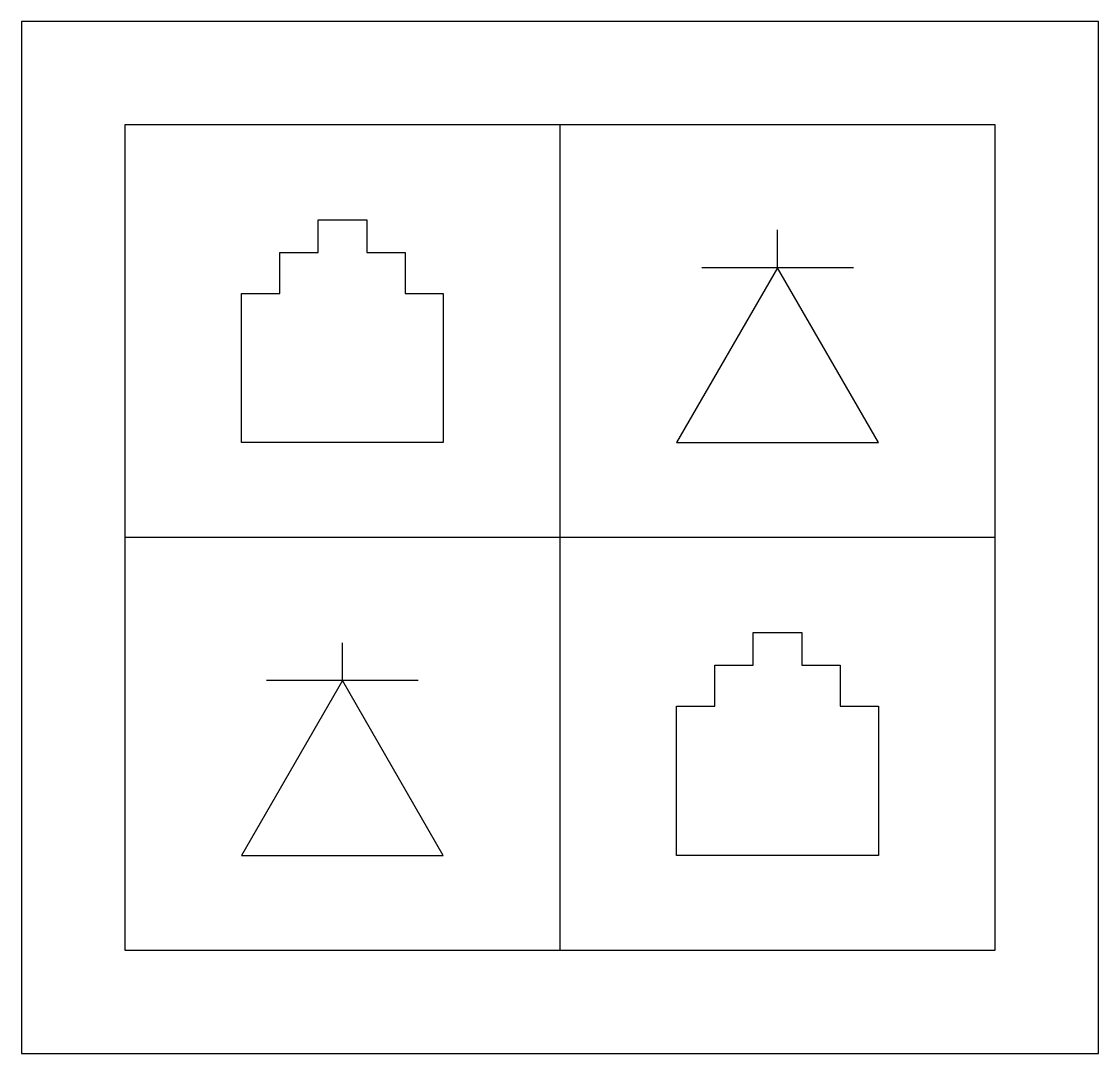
# Model space of a CAD drawing. Header units: millimetres. Extents: x -6081.898 to -6081.498, y -967.666 to -967.282.
import ezdxf

# ---------------------------------------------------------------- set-up
doc = ezdxf.new("R2010")
doc.units = ezdxf.units.MM
doc.layers.add('Tel_Símbolos', color=3, linetype='Continuous')

msp = doc.modelspace()

# ---------------------------------------------------------------- linework, layer by layer
at = {"layer": 'Tel_Símbolos', "color": 1}
for p, q in [((-6081.69808, -967.32054), (-6081.69808, -967.62725)), ((-6081.61725, -967.37367), (-6081.61725, -967.35961)), ((-6081.58912, -967.37367), (-6081.64537, -967.37367)), ((-6081.53642, -967.47389), (-6081.85974, -967.47389)), ((-6081.77891, -967.52703), (-6081.77891, -967.51297)), ((-6081.75078, -967.52703), (-6081.80703, -967.52703))]:
    msp.add_line(p, q, dxfattribs=at)
at = {"layer": 'Tel_Símbolos', "color": 3}
msp.add_lwpolyline([(-6081.89808, -967.66559), (-6081.49808, -967.66559), (-6081.49808, -967.2822), (-6081.89808, -967.2822)], close=True, dxfattribs=at)
at = {"layer": 'Tel_Símbolos', "color": 2}
msp.add_lwpolyline([(-6081.85974, -967.62725), (-6081.53642, -967.62725), (-6081.53642, -967.32054), (-6081.85974, -967.32054)], close=True, dxfattribs=at)
at = {"layer": 'Tel_Símbolos', "color": 1}
for points in [[(-6081.80218, -967.36801), (-6081.78796, -967.36801), (-6081.78796, -967.35581), (-6081.76986, -967.35581), (-6081.76986, -967.36801), (-6081.75563, -967.36801), (-6081.75563, -967.38326), (-6081.74141, -967.38326), (-6081.74141, -967.43862), (-6081.81641, -967.43862), (-6081.81641, -967.38326), (-6081.80218, -967.38326)], [(-6081.57975, -967.43862), (-6081.61725, -967.37367), (-6081.65475, -967.43862)], [(-6081.64052, -967.52137), (-6081.6263, -967.52137), (-6081.6263, -967.50917), (-6081.6082, -967.50917), (-6081.6082, -967.52137), (-6081.59397, -967.52137), (-6081.59397, -967.53661), (-6081.57975, -967.53661), (-6081.57975, -967.59198), (-6081.65475, -967.59198), (-6081.65475, -967.53661), (-6081.64052, -967.53661)], [(-6081.74141, -967.59198), (-6081.77891, -967.52703), (-6081.81641, -967.59198)]]:
    msp.add_lwpolyline(points, close=True, dxfattribs=at)

doc.saveas('drawing.dxf')
